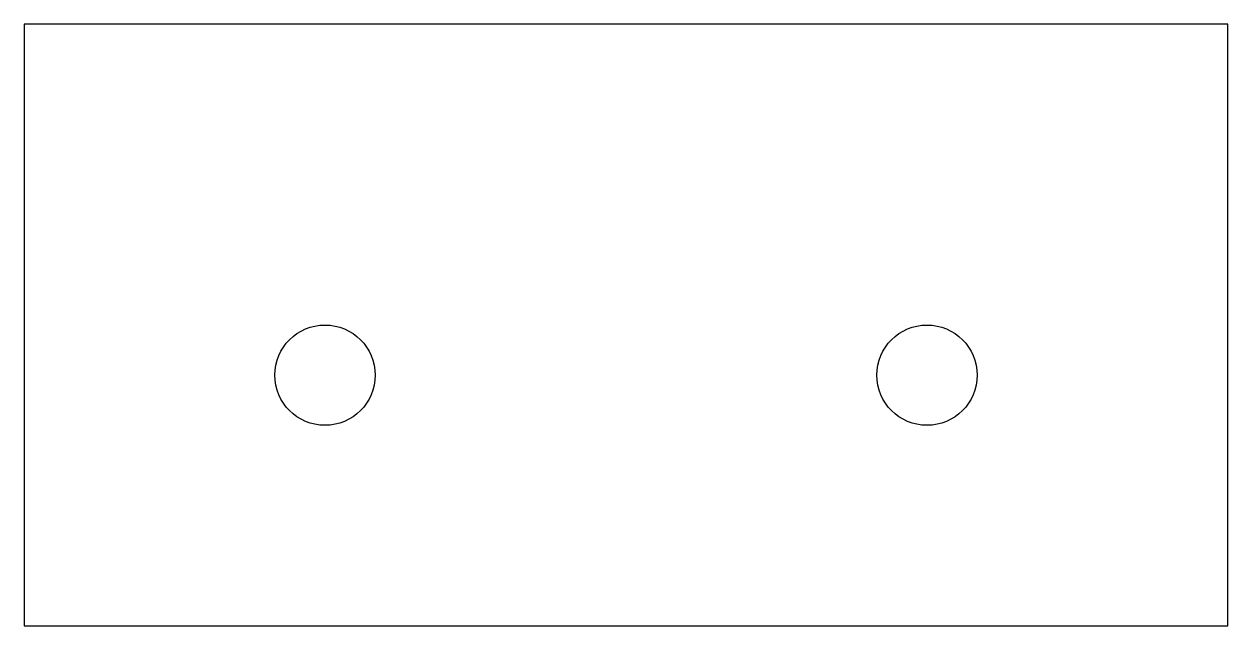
# Model space of a CAD drawing. Header units: millimetres. Extents: x 0 to 60, y -30 to 0.
import ezdxf

# ---------------------------------------------------------------- set-up
doc = ezdxf.new("R2010")
doc.units = ezdxf.units.MM

msp = doc.modelspace()

# ---------------------------------------------------------------- linework, layer by layer
msp.add_lwpolyline([(0, -30), (60, -30), (60, 0), (0, 0)], close=True)
for centre in [(45, -17.5), (15, -17.5)]:
    msp.add_circle(centre, 2.5)

doc.saveas('drawing.dxf')
